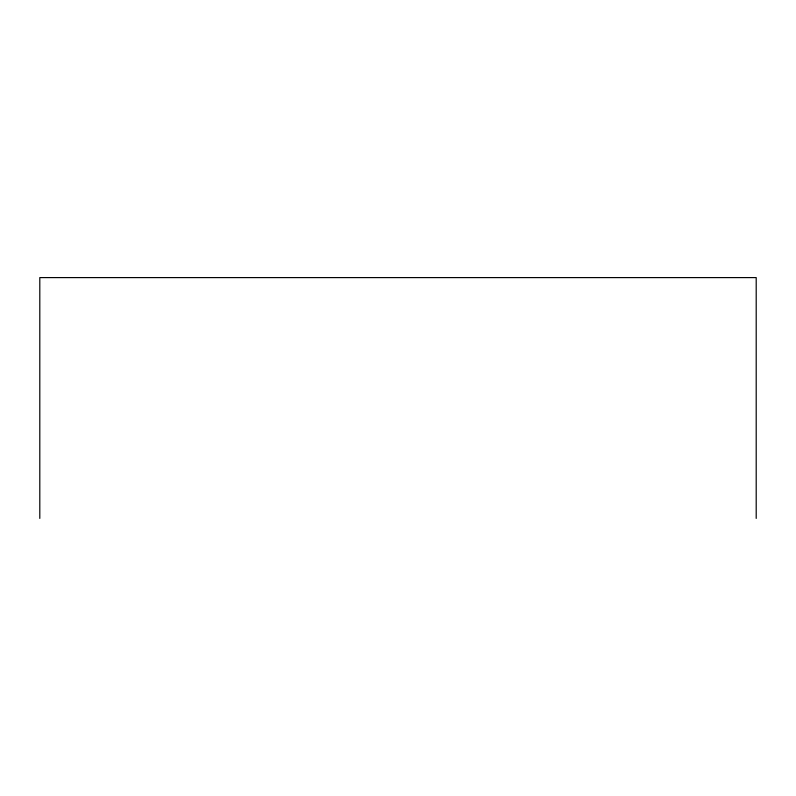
<?xml version="1.0" encoding="UTF-8"?>
<svg xmlns="http://www.w3.org/2000/svg" width="796" height="796" viewBox="0 0 796 796"><rect width="100%" height="100%" fill="white"/><g stroke="black" fill="none" stroke-linecap="round" stroke-linejoin="round"><path stroke-width="1.19" d="M756.2 518.405L756.2 277.595L39.8 277.595L39.8 518.405"/></g></svg>
